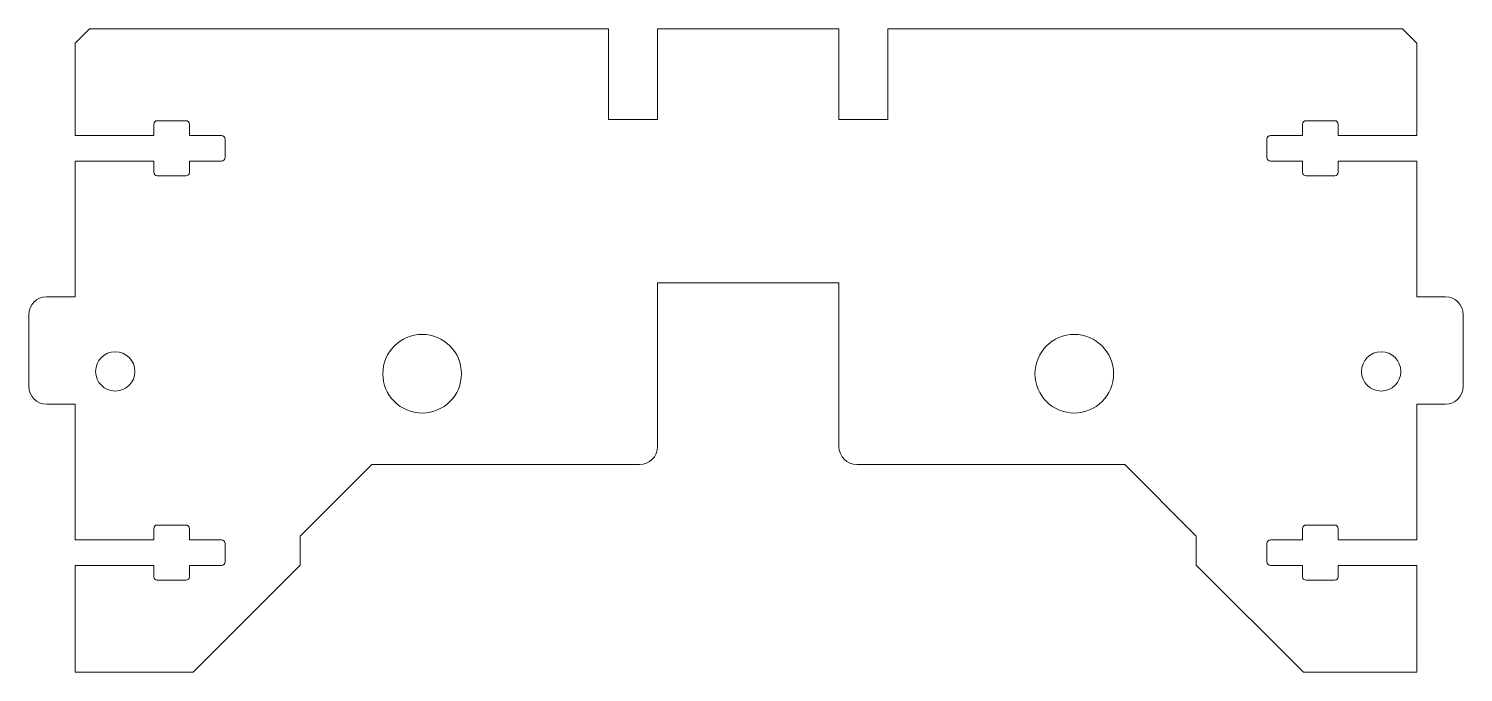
# Model space of a CAD drawing. Header units: millimetres. Extents: x -7 to 194, y 0 to 90.
import ezdxf

# ---------------------------------------------------------------- set-up
doc = ezdxf.new("R2010")
doc.units = ezdxf.units.MM

msp = doc.modelspace()

# ---------------------------------------------------------------- linework, layer by layer
at = {"color": 7, "linetype": 'Continuous', "lineweight": 15}
for p, q in [((2, 90), (0, 88)), ((74.65, 90), (2, 90)), ((74.65, 77.3), (74.65, 90)), ((81.51, 77.3), (81.51, 90)), ((106.91, 90), (81.51, 90)), ((106.91, 77.3), (106.91, 90)), ((113.77, 90), (113.77, 77.3)), ((185.8, 90), (113.77, 90)), ((187.8, 88), (185.8, 90)), ((0, 88), (0, 75.05)), ((187.8, 75.05), (187.8, 88)), ((11, 76.64), (11, 75.05)), ((15.5, 77.14), (11.5, 77.14)), ((16, 75.05), (16, 76.64)), ((81.51, 77.3), (74.65, 77.3)), ((113.77, 77.3), (106.91, 77.3)), ((171.8, 76.64), (171.8, 75.05)), ((176.3, 77.14), (172.3, 77.14)), ((176.8, 75.05), (176.8, 76.64)), ((11, 75.05), (0, 75.05)), ((20.5, 75.05), (16, 75.05)), ((21, 72), (21, 74.55)), ((166.8, 74.55), (166.8, 72)), ((171.8, 75.05), (167.3, 75.05)), ((187.8, 75.05), (176.8, 75.05)), ((0, 71.5), (0, 52.5)), ((0, 71.5), (11, 71.5)), ((11, 71.5), (11, 69.92)), ((16, 69.92), (16, 71.5)), ((16, 71.5), (20.5, 71.5)), ((167.3, 71.5), (171.8, 71.5)), ((171.8, 71.5), (171.8, 69.92)), ((176.8, 69.92), (176.8, 71.5)), ((176.8, 71.5), (187.8, 71.5)), ((187.8, 52.5), (187.8, 71.5)), ((11.5, 69.42), (15.5, 69.42)), ((172.3, 69.42), (176.3, 69.42)), ((81.51, 54.45), (106.91, 54.45)), ((81.51, 54.45), (81.51, 31.55)), ((106.91, 54.45), (106.91, 31.55)), ((0, 52.5), (-4, 52.5)), ((191.8, 52.5), (187.8, 52.5)), ((-6.5, 50), (-6.5, 40)), ((194.3, 40), (194.3, 50)), ((-4, 37.5), (0, 37.5)), ((0, 37.5), (0, 18.5)), ((187.8, 18.5), (187.8, 37.5)), ((187.8, 37.5), (191.8, 37.5)), ((31.51, 19.05), (41.51, 29.05)), ((79.01, 29.05), (41.51, 29.05)), ((146.91, 29.05), (109.41, 29.05)), ((146.91, 29.05), (156.91, 19.05)), ((11, 20.09), (11, 18.5)), ((15.5, 20.59), (11.5, 20.59)), ((16, 18.5), (16, 20.09)), ((171.8, 20.09), (171.8, 18.5)), ((176.3, 20.59), (172.3, 20.59)), ((176.8, 18.5), (176.8, 20.09)), ((11, 18.5), (0, 18.5)), ((20.5, 18.5), (16, 18.5)), ((31.51, 19.05), (31.51, 15)), ((156.91, 15), (156.91, 19.05)), ((171.8, 18.5), (167.3, 18.5)), ((187.8, 18.5), (176.8, 18.5)), ((21, 15.45), (21, 18)), ((166.8, 18), (166.8, 15.45)), ((0, 14.95), (0, 0)), ((0, 14.95), (11, 14.95)), ((11, 14.95), (11, 13.37)), ((16, 13.37), (16, 14.95)), ((16, 14.95), (20.5, 14.95)), ((16.51, 0), (31.51, 15)), ((156.91, 15), (171.91, 0)), ((167.3, 14.95), (171.8, 14.95)), ((171.8, 14.95), (171.8, 13.37)), ((176.8, 13.37), (176.8, 14.95)), ((176.8, 14.95), (187.8, 14.95)), ((187.8, 0), (187.8, 14.95)), ((11.5, 12.87), (15.5, 12.87)), ((172.3, 12.87), (176.3, 12.87)), ((0, 0), (16.51, 0)), ((171.91, 0), (187.8, 0))]:
    msp.add_line(p, q, dxfattribs=at)
for centre, radius in [((48.57, 41.75), 5.5), ((139.85, 41.75), 5.5), ((5.62, 42.08), 2.75), ((182.8, 42.08), 2.75)]:
    msp.add_circle(centre, radius, dxfattribs=at)
for centre, radius, start, end in [((11.5, 76.64), 0.5, 90, 180), ((15.5, 76.64), 0.5, 0, 90), ((172.3, 76.64), 0.5, 90, 180), ((176.3, 76.64), 0.5, 0, 90), ((20.5, 74.55), 0.5, 0, 90), ((167.3, 74.55), 0.5, 90, 180), ((20.5, 72), 0.5, 270, 0), ((167.3, 72), 0.5, 180, 270), ((11.5, 69.92), 0.5, 180, 270), ((15.5, 69.92), 0.5, 270, 360), ((172.3, 69.92), 0.5, 180, 270), ((176.3, 69.92), 0.5, 270, 360), ((-4, 50), 2.5, 90, 180), ((191.8, 50), 2.5, 0, 90), ((-4, 40), 2.5, 180, 270), ((191.8, 40), 2.5, 270, 0), ((79.01, 31.55), 2.5, 270, 0), ((109.41, 31.55), 2.5, 180, 270), ((11.5, 20.09), 0.5, 90, 180), ((15.5, 20.09), 0.5, 0, 90), ((172.3, 20.09), 0.5, 90, 180), ((176.3, 20.09), 0.5, 0, 90), ((20.5, 18), 0.5, 0, 90), ((167.3, 18), 0.5, 90, 180), ((20.5, 15.45), 0.5, 270, 0), ((167.3, 15.45), 0.5, 180, 270), ((11.5, 13.37), 0.5, 180, 270), ((15.5, 13.37), 0.5, 270, 360), ((172.3, 13.37), 0.5, 180, 270), ((176.3, 13.37), 0.5, 270, 0)]:
    msp.add_arc(centre, radius, start, end, dxfattribs=at)

doc.saveas('drawing.dxf')
